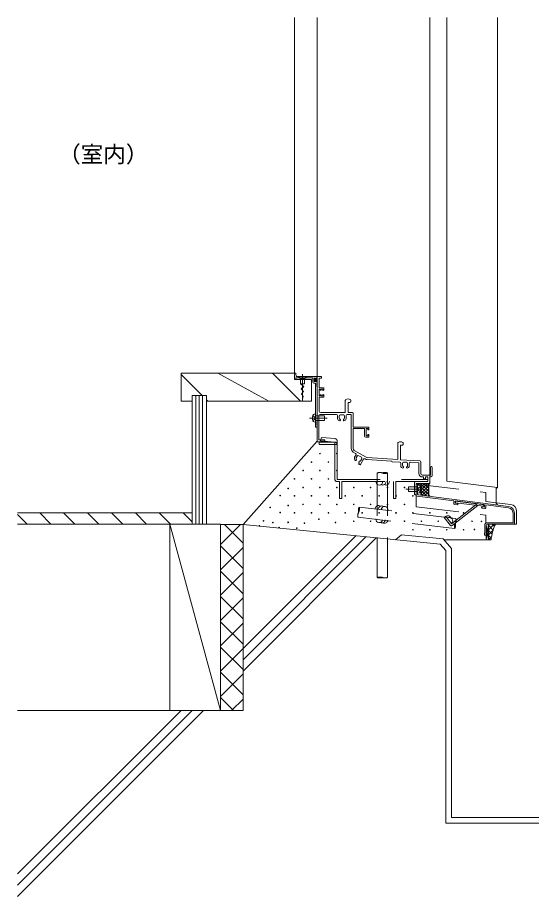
# Model space of a CAD drawing. Units: millimetres, scale not verified. Extents: x -1420 to 1420, y -983 to 983.
# Drawn here: x -458 to -2, y -563 to 217 of the extents above; entities that cross this region are included whole.
import ezdxf
from ezdxf.enums import TextEntityAlignment as Align

# ---------------------------------------------------------------- set-up
doc = ezdxf.new("R2010")
doc.units = ezdxf.units.MM
doc.header["$LTSCALE"] = 3
doc.linetypes.add('USER1', pattern=[50.8, 31.75, -6.35, 6.35, -6.35])
doc.linetypes.add('USER2', pattern=[19.05, 12.7, -6.35])
for name, color, linetype, lineweight in [('0-3_KUTAI', 3, 'Continuous', 18), ('0-4_BOUSUI', 1, 'Continuous', 18), ('0-5_HATCH', 9, 'Continuous', 18), ('0-6_MOJI', 7, 'Continuous', 18), ('0-8_ZATU', 6, 'Continuous', 18)]:
    doc.layers.add(name, color=color, linetype=linetype, lineweight=lineweight)
doc.styles.add('ＭＳ ゴシック', font='')
doc.styles.get('ＭＳ ゴシック').set_extended_font_data('MS Gothic')

msp = doc.modelspace()

# ---------------------------------------------------------------- linework, layer by layer
at = {"layer": '0-3_KUTAI'}
for p, q in [((-257.547, -232.692), (-257.547, -397.692)), ((-82.522, -250.195), (-257.547, -232.692)), ((-79.363, -246.233), (-37.547, -246.233)), ((-82.522, -250.195), (-77.547, -255.692)), ((-77.547, -497.692), (-77.547, -255.692)), ((-257.547, -397.692), (-457.547, -397.692)), ((-77.547, -497.692), (457.453, -497.692))]:
    msp.add_line(p, q, dxfattribs=at)
at = {"layer": '0-4_BOUSUI'}
msp.add_lwpolyline([(457.453, -492.692), (-72.547, -492.692), (-72.547, -253.766), (-80.108, -245.411), (-116.851, -241.737), (-122.324, -246.215)], dxfattribs=at)
at = {"layer": '0-5_HATCH'}
for p, q in [((-277.547, -250.439), (-259.8, -232.692)), ((-257.547, -249.092), (-273.946, -232.692)), ((-39.835, -232.744), (-39.301, -232.209)), ((-39.835, -237.234), (-34.811, -232.209)), ((-35.629, -237.523), (-39.835, -233.317)), ((-34.463, -234.199), (-36.452, -232.209)), ((-39.835, -241.724), (-35.627, -237.516)), ((-36.596, -241.046), (-39.835, -237.807)), ((-257.547, -342.692), (-157.547, -242.692)), ((-257.547, -352.692), (-148.456, -243.601)), ((-257.547, -362.692), (-139.365, -244.51)), ((-37.338, -244.794), (-39.835, -242.297)), ((-39.835, -246.214), (-37.113, -243.492)), ((-257.547, -271.542), (-277.547, -251.542)), ((-277.547, -272.89), (-257.547, -252.89)), ((-257.547, -293.993), (-277.547, -273.993)), ((-277.547, -295.34), (-257.547, -275.34)), ((-257.547, -316.444), (-277.547, -296.444)), ((-277.547, -317.791), (-257.547, -297.791)), ((-257.547, -338.894), (-277.547, -318.894)), ((-277.547, -340.242), (-257.547, -320.242)), ((-257.547, -361.345), (-277.547, -341.345)), ((-277.547, -362.692), (-257.547, -342.692)), ((-257.547, -383.796), (-277.547, -363.796)), ((-277.547, -385.143), (-257.547, -365.143)), ((-266.101, -397.692), (-277.547, -386.246)), ((-267.646, -397.692), (-257.547, -387.594)), ((-457.547, -552.692), (-302.547, -397.692)), ((-457.547, -542.692), (-312.547, -397.692)), ((-457.547, -562.692), (-292.547, -397.692))]:
    msp.add_line(p, q, dxfattribs=at)
at = {"layer": '0-8_ZATU'}
for p, q in [((-211.833, 217.308), (-211.833, -98.209)), ((-191.833, -101.709), (-191.833, 217.308)), ((-91.833, -192.68), (-91.833, 217.308)), ((-76.833, -194.265), (-76.833, 217.308)), ((-31.833, -199.79), (-31.833, 217.308)), ((-211.833, -98.209), (-312.545, -98.209)), ((-312.545, -123.209), (-312.545, -98.209)), ((-293.698, -118.209), (-312.545, -99.363)), ((-234.651, -123.209), (-279.753, -98.209)), ((-206.418, -123.209), (-231.418, -98.209)), ((-211.833, -98.209), (-211.833, -104.009)), ((-211.833, -98.751), (-211.833, -103.509)), ((-210.333, -101.209), (-210.757, -98.662)), ((-191.833, -101.209), (-210.333, -101.209)), ((-191.833, -101.209), (-191.833, -102.209)), ((-188.333, -101.209), (-191.333, -101.209)), ((-211.833, -104.009), (-196.833, -104.009)), ((-210.833, -102.309), (-210.833, -103.509)), ((-195.633, -102.309), (-210.833, -102.309)), ((-196.833, -104.51), (-197.333, -104.009)), ((-196.833, -123.209), (-196.833, -104.009)), ((-195.633, -102.309), (-195.633, -106.209)), ((-193.333, -107.209), (-194.633, -107.209)), ((-194.333, -104.818), (-192.224, -102.709)), ((-192.333, -102.709), (-194.333, -102.709)), ((-194.333, -103.403), (-193.639, -102.709)), ((-194.333, -102.709), (-194.333, -105.709)), ((-191.833, -105.268), (-194.333, -102.768)), ((-192.805, -105.709), (-194.333, -104.182)), ((-194.219, -105.709), (-194.333, -105.596)), ((-191.833, -105.709), (-194.333, -105.709)), ((-193.81, -105.709), (-191.833, -103.732)), ((-193.333, -107.209), (-193.333, -145.709)), ((-191.833, -103.853), (-192.977, -102.709)), ((-192.396, -105.709), (-191.833, -105.146)), ((-192.133, -107.209), (-192.133, -109.709)), ((-191.833, -101.709), (-191.833, -158.709)), ((-191.833, -105.709), (-191.833, -106.909)), ((-188.333, -102.709), (-190.133, -102.709)), ((-190.133, -102.709), (-190.133, -111.209)), ((-187.833, -101.709), (-187.833, -102.209)), ((-191.833, -110.009), (-191.833, -141.409)), ((-186.333, -111.209), (-190.133, -111.209)), ((-190.133, -112.409), (-190.133, -118.509)), ((-189.133, -112.409), (-190.133, -112.409)), ((-189.133, -112.409), (-189.133, -112.909)), ((-186.833, -112.409), (-186.833, -113.609)), ((-186.333, -113.609), (-186.833, -113.609)), ((-185.833, -111.709), (-185.833, -113.109)), ((-312.545, -123.209), (-302.547, -123.209)), ((-302.547, -118.209), (-302.547, -232.203)), ((-302.547, -118.209), (-290.047, -118.209)), ((-299.547, -118.209), (-299.547, -232.203)), ((-296.547, -118.209), (-296.547, -232.203)), ((-293.547, -118.209), (-293.547, -232.203)), ((-290.047, -232.203), (-290.047, -118.209)), ((-288.7, -123.209), (-290.047, -121.863)), ((-196.833, -123.209), (-290.047, -123.209)), ((-189.133, -118.509), (-190.133, -118.509)), ((-190.133, -119.709), (-190.133, -131.709)), ((-186.333, -119.709), (-190.133, -119.709)), ((-189.133, -118.009), (-189.133, -118.509)), ((-188.133, -117.509), (-188.633, -117.509)), ((-188.133, -117.509), (-188.133, -118.509)), ((-186.833, -118.509), (-188.133, -118.509)), ((-186.833, -117.309), (-186.833, -118.509)), ((-186.333, -117.309), (-186.833, -117.309)), ((-185.833, -117.809), (-185.833, -119.209)), ((-166.833, -122.611), (-166.833, -133.209)), ((-164.333, -124.209), (-164.333, -133.209)), ((-162.833, -124.209), (-164.333, -124.209)), ((-161.833, -122.611), (-161.833, -123.209)), ((-194.452, -134.807), (-193.333, -134.709)), ((-193.333, -134.709), (-193.333, -141.709)), ((-190.183, -135.909), (-190.183, -157.559)), ((-174.633, -134.909), (-189.183, -134.909)), ((-166.833, -133.209), (-188.633, -133.209)), ((-173.633, -135.909), (-173.633, -138.509)), ((-172.133, -136.409), (-172.133, -138.309)), ((-168.533, -135.409), (-171.133, -135.409)), ((-171.133, -139.493), (-171.133, -140.009)), ((-168.533, -140.009), (-168.533, -139.493)), ((-167.533, -138.309), (-167.533, -136.409)), ((-166.033, -138.509), (-166.033, -135.909)), ((-161.533, -134.909), (-165.033, -134.909)), ((-160.333, -133.209), (-164.333, -133.209)), ((-161.533, -134.909), (-161.533, -165.061)), ((-159.833, -133.709), (-159.833, -146.209)), ((-194.452, -141.611), (-193.333, -141.709)), ((-192.333, -146.209), (-192.833, -146.209)), ((-192.133, -141.709), (-192.133, -144.209)), ((-191.833, -144.509), (-191.833, -145.709)), ((-146.333, -146.209), (-159.833, -146.209)), ((-159.833, -147.509), (-159.833, -165.061)), ((-149.633, -147.509), (-159.833, -147.509)), ((-149.633, -147.509), (-149.633, -154.209)), ((-146.833, -147.509), (-146.833, -148.709)), ((-145.833, -146.709), (-145.833, -148.209)), ((-146.333, -155.209), (-148.633, -155.209)), ((-146.833, -153.909), (-148.333, -153.909)), ((-146.333, -148.709), (-146.833, -148.709)), ((-146.833, -152.709), (-146.833, -153.909)), ((-146.333, -152.709), (-146.833, -152.709)), ((-145.833, -153.209), (-145.833, -154.709)), ((-191.833, -158.709), (-257.547, -232.692)), ((-185.333, -159.209), (-191.333, -159.209)), ((-185.333, -157.559), (-190.183, -157.559)), ((-184.833, -158.059), (-184.833, -158.709)), ((-120.333, -160.611), (-120.333, -174.928)), ((-117.833, -162.209), (-117.833, -175.084)), ((-116.333, -162.209), (-117.833, -162.209)), ((-115.333, -160.611), (-115.333, -161.209)), ((-159.697, -168.257), (-157.623, -169.467)), ((-158.84, -166.788), (-148.242, -172.97)), ((-157.263, -170.834), (-158.518, -172.986)), ((-152.551, -172.878), (-154.797, -171.568)), ((-156.164, -171.928), (-157.122, -173.569)), ((-156.854, -175.095), (-157.115, -175.541)), ((-154.869, -176.851), (-154.608, -176.405)), ((-154.707, -178.559), (-154.257, -177.787)), ((-154.689, -177.535), (-154.257, -177.787)), ((-154.095, -179.494), (-154.527, -179.242)), ((-153.411, -179.314), (-150.698, -174.664)), ((-153.148, -175.887), (-152.191, -174.245)), ((-149.331, -174.304), (-149.099, -174.439)), ((-147.465, -174.936), (-126.21, -176.264)), ((-147.359, -173.239), (-120.333, -174.928)), ((-125.333, -176.92), (-118.57, -177.343)), ((-117.833, -175.084), (-100.77, -176.151)), ((-117.633, -178.341), (-117.633, -180.509)), ((-116.133, -178.409), (-116.133, -180.309)), ((-112.533, -177.409), (-115.133, -177.409)), ((-111.533, -180.309), (-111.533, -178.409)), ((-110.033, -180.509), (-110.033, -178.34)), ((-108.97, -177.342), (-101.533, -177.807)), ((-101.533, -177.807), (-101.533, -187.209)), ((-99.833, -177.149), (-99.833, -187.209)), ((-115.133, -181.493), (-115.133, -182.009)), ((-112.533, -182.009), (-112.533, -181.493)), ((-91.183, -181.959), (-91.183, -188.709)), ((-89.683, -181.959), (-89.683, -189.209)), ((-93.533, -194.559), (-104.333, -194.559)), ((-91.183, -188.709), (-98.333, -188.709)), ((-97.533, -190.409), (-98.333, -190.409)), ((-97.533, -190.409), (-97.533, -191.559)), ((-96.033, -192.059), (-97.033, -192.059)), ((-95.533, -190.409), (-95.533, -191.559)), ((-93.533, -190.409), (-95.533, -190.409)), ((-93.533, -190.409), (-93.533, -194.559)), ((-91.833, -190.209), (-91.833, -195.709)), ((-90.683, -190.209), (-91.833, -190.209)), ((-31.833, -199.79), (-76.833, -194.265)), ((-105.333, -195.559), (-105.333, -205.709)), ((-103.833, -196.209), (-103.833, -205.709)), ((-92.333, -196.209), (-103.833, -196.209)), ((-103.833, -196.709), (-103.833, -206.486)), ((-103.133, -196.209), (-103.333, -196.209)), ((-102.633, -196.709), (-102.633, -205.769)), ((-102.633, -197.738), (-102.633, -204.738)), ((-101.513, -197.836), (-102.633, -197.738)), ((-99.833, -202.218), (-93.825, -196.209)), ((-99.833, -199.389), (-96.653, -196.209)), ((-99.833, -206.553), (-99.833, -196.209)), ((-99.833, -196.561), (-99.482, -196.209)), ((-92.833, -203.426), (-99.833, -196.426)), ((-99.833, -205.046), (-92.833, -198.046)), ((-92.833, -206.254), (-99.833, -199.254)), ((-94.737, -207.179), (-99.833, -202.083)), ((-98.656, -206.698), (-92.833, -200.874)), ((-92.833, -200.598), (-97.221, -196.209)), ((-92.833, -197.769), (-94.393, -196.209)), ((-91.833, -196.209), (-92.833, -197.209)), ((-31.833, -199.79), (-32.833, -200.79)), ((-32.833, -200.79), (-32.833, -213.903)), ((-104.333, -206.209), (-104.833, -206.209)), ((-70.633, -211.623), (-102.96, -207.478)), ((-101.513, -204.64), (-102.633, -204.738)), ((-22.07, -216.538), (-102.196, -206.265)), ((-97.961, -206.783), (-99.833, -204.911)), ((-96.137, -207.007), (-92.833, -203.703)), ((-93.618, -207.316), (-92.833, -206.531)), ((-70.633, -211.623), (-70.633, -213.969)), ((-67.396, -215.264), (-69.76, -214.961)), ((-43.333, -215.123), (-69.333, -211.789)), ((-69.333, -211.789), (-69.333, -213.806)), ((-67.269, -214.07), (-69.333, -213.806)), ((-66.833, -214.566), (-66.833, -214.768)), ((-45.833, -217.387), (-45.833, -217.588)), ((-43.16, -218.371), (-45.396, -218.084)), ((-43.333, -217.139), (-45.269, -216.891)), ((-43.333, -215.123), (-43.333, -217.139)), ((-42.033, -215.289), (-42.033, -217.379)), ((-22.135, -217.84), (-42.033, -215.289)), ((-32.833, -213.903), (-31.833, -214.903)), ((-20.102, -214.793), (-32.548, -213.265)), ((-457.547, -222.203), (-302.547, -222.203)), ((-449.117, -232.203), (-457.547, -223.772)), ((-427.903, -232.203), (-437.903, -222.203)), ((-406.69, -232.203), (-416.69, -222.203)), ((-385.477, -232.203), (-395.477, -222.203)), ((-364.264, -232.203), (-374.264, -222.203)), ((-343.051, -232.203), (-353.051, -222.203)), ((-321.837, -232.203), (-331.837, -222.203)), ((-302.547, -230.28), (-310.624, -222.203)), ((-18.033, -222.502), (-18.033, -231.009)), ((-16.833, -222.489), (-16.833, -231.709)), ((-14.833, -232.209), (-14.833, -220.748)), ((-277.547, -232.203), (-457.547, -232.203)), ((-322.547, -232.203), (-322.547, -397.692)), ((-277.547, -397.692), (-322.547, -232.203)), ((-277.547, -232.692), (-277.547, -397.692)), ((-257.547, -232.692), (-277.547, -232.692)), ((-257.547, -397.692), (-257.547, -232.692)), ((-43.035, -239.495), (-43.035, -233.009)), ((-39.835, -232.209), (-41.835, -246.233)), ((-41.835, -241.709), (-41.835, -233.209)), ((-39.835, -246.233), (-41.835, -233.209)), ((-18.033, -231.009), (-41.035, -231.009)), ((-17.333, -232.209), (-40.835, -232.209)), ((-39.835, -232.209), (-39.835, -246.233)), ((-14.833, -232.209), (-31.492, -232.209)), ((-43.335, -240.209), (-43.335, -241.709)), ((-41.835, -241.709), (-41.835, -246.233)), ((-42.335, -242.209), (-42.835, -242.209))]:
    msp.add_line(p, q, dxfattribs=at)
at = {"layer": '0-8_ZATU', "linetype": 'USER2'}
for p, q in [((-206.583, -103.209), (-208.333, -101.209)), ((-208.333, -101.209), (-201.333, -101.209)), ((-203.083, -103.209), (-201.333, -101.209)), ((-206.583, -103.209), (-203.083, -103.209)), ((-206.583, -107.876), (-206.583, -103.209)), ((-203.083, -107.876), (-203.083, -103.209)), ((-206.083, -112.276), (-203.883, -114.476)), ((-203.883, -114.476), (-205.783, -116.676)), ((-195.708, -136.209), (-193.993, -137.064)), ((-195.708, -140.209), (-193.993, -139.354)), ((-193.384, -138.209), (-193.993, -137.064)), ((-193.384, -138.209), (-193.993, -139.354)), ((-193.333, -136.209), (-185.333, -136.209)), ((-193.333, -140.209), (-185.333, -140.209)), ((-185.333, -136.209), (-185.333, -140.209)), ((-188.833, -158.459), (-188.07, -155.459)), ((-188.07, -155.459), (-175.877, -156.412)), ((-190.033, -159.459), (-176.033, -159.459)), ((-190.033, -161.459), (-190.033, -159.459)), ((-190.033, -161.459), (-176.033, -161.459)), ((-188.833, -158.459), (-176.033, -159.459)), ((-176.033, -192.559), (-176.033, -159.459)), ((-176.033, -161.459), (-174.033, -161.459)), ((-174.033, -158.406), (-174.033, -192.559)), ((-138.399, -186.891), (-138.399, -279.64)), ((-129.399, -186.891), (-129.399, -279.64)), ((-174.033, -192.559), (-93.533, -192.559)), ((-174.033, -194.559), (-171.933, -194.559)), ((-171.933, -194.559), (-171.933, -209.559)), ((-169.933, -194.559), (-123.933, -194.559)), ((-169.933, -194.559), (-169.933, -209.559)), ((-123.933, -194.559), (-123.933, -209.559)), ((-121.933, -194.559), (-121.933, -209.559)), ((-93.533, -194.559), (-121.933, -194.559)), ((-93.533, -192.559), (-93.533, -194.559)), ((-102.633, -199.238), (-110.633, -199.238)), ((-110.633, -199.238), (-110.633, -203.238)), ((-103.833, -196.675), (-42.033, -204.263)), ((-103.833, -216.825), (-103.833, -196.709)), ((-102.581, -201.238), (-101.973, -200.093)), ((-102.581, -201.238), (-101.973, -202.383)), ((-100.258, -199.238), (-101.973, -200.093)), ((-100.258, -203.238), (-101.973, -202.383)), ((-171.933, -209.559), (-169.933, -209.559)), ((-123.933, -209.559), (-121.933, -209.559)), ((-102.633, -203.238), (-110.633, -203.238)), ((-42.033, -212.1), (-42.033, -204.263)), ((-68.739, -227.295), (-154.443, -217.171)), ((-103.833, -216.825), (-42.033, -224.413)), ((-72.545, -231.918), (-49.643, -214.025)), ((-72.033, -233.548), (-49.18, -215.694)), ((-44.023, -214.716), (-69.333, -211.608)), ((-69.031, -213.257), (-68.836, -211.669)), ((-44.218, -216.304), (-69.031, -213.257)), ((-44.023, -214.716), (-44.218, -216.304)), ((-32.548, -213.265), (-42.033, -212.1)), ((-69.795, -236.233), (-155.499, -226.109)), ((-78.977, -226.284), (-77.717, -225.299)), ((-72.545, -231.918), (-77.717, -225.299)), ((-42.033, -224.413), (-42.033, -231.277)), ((-73.436, -233.376), (-78.977, -226.284))]:
    msp.add_line(p, q, dxfattribs=at)
at = {"layer": '0-8_ZATU', "linetype": 'USER1'}
for p, q in [((-204.833, -99.15), (-204.833, -123.335)), ((-198.433, -138.209), (-182.833, -138.209)), ((-97.533, -201.238), (-113.133, -201.238))]:
    msp.add_line(p, q, dxfattribs=at)
at = {"layer": '0-8_ZATU', "linetype": 'USER2'}
for points in [[(-203.083, -107.876), (-206.583, -107.876), (-203.583, -110.076), (-206.083, -112.276)], [(-205.783, -116.676), (-204.183, -118.876), (-204.833, -121.209)]]:
    msp.add_lwpolyline(points, dxfattribs=at)
at = {"layer": '0-8_ZATU'}
for points in [[(-186.833, -112.409), (-188.133, -112.409), (-188.133, -113.409), (-188.633, -113.409)], [(-146.833, -147.509), (-148.333, -147.509), (-148.333, -153.909)], [(-92.833, -197.209), (-92.833, -206.536), (-91.833, -207.536)]]:
    msp.add_lwpolyline(points, dxfattribs=at)
for centre in [(-189.333, -169.709), (-174.333, -169.709), (-196.833, -177.209), (-196.833, -177.209), (-181.833, -177.209), (-204.333, -184.709), (-204.333, -184.709), (-189.333, -184.709), (-189.333, -184.709), (-174.333, -184.709), (-211.833, -192.209), (-211.833, -192.209), (-196.833, -192.209), (-196.833, -192.209), (-181.833, -192.209), (-217.501, -200.675), (-217.501, -200.675), (-204.333, -199.709), (-204.333, -199.709), (-189.333, -199.709), (-174.333, -199.709), (-159.333, -199.709), (-144.333, -199.709), (-129.333, -199.709), (-114.333, -199.709), (-224.648, -206.983), (-224.648, -206.983), (-211.833, -207.209), (-211.833, -207.209), (-196.833, -207.209), (-196.833, -207.209), (-181.833, -207.209), (-166.833, -207.209), (-151.833, -207.209), (-136.833, -207.209), (-121.833, -207.209), (-106.833, -207.209), (-233.443, -217.42), (-233.443, -217.42), (-217.501, -215.675), (-217.501, -215.675), (-204.333, -214.709), (-204.333, -214.709), (-189.333, -214.709), (-189.333, -214.709), (-174.333, -214.709), (-159.333, -214.709), (-144.333, -214.709), (-129.333, -214.709), (-114.333, -214.709), (-224.648, -221.983), (-224.648, -221.983), (-211.833, -222.209), (-211.833, -222.209), (-196.833, -222.209), (-196.833, -222.209), (-181.833, -222.209), (-181.833, -222.209), (-166.833, -222.209), (-151.833, -222.209), (-136.833, -222.209), (-121.833, -222.209), (-106.833, -222.209), (-91.833, -222.209), (-76.833, -222.209), (-61.833, -222.209), (-243.036, -233.777), (-243.036, -233.777), (-239.333, -229.473), (-239.333, -229.473), (-231.044, -230.957), (-231.044, -230.957), (-217.501, -230.675), (-217.501, -230.675), (-203.11, -231.38), (-203.11, -231.38), (-190.272, -227.996), (-190.272, -227.996), (-175.6, -230.816), (-175.6, -230.816), (-159.333, -229.709), (-144.333, -229.709), (-129.333, -229.709), (-114.333, -229.709), (-99.333, -229.709), (-84.333, -229.709), (-69.333, -229.709), (-54.333, -229.709), (-46.092, -229.851), (-46.092, -229.851), (-225.542, -235.328), (-225.542, -235.328), (-209.882, -235.892), (-209.882, -235.892), (-106.833, -237.209), (-91.833, -237.209), (-76.833, -237.209), (-61.833, -237.209), (-52.269, -237.074), (-52.269, -237.074)]:
    msp.add_circle(centre, 0.3, dxfattribs=at)
for centre, radius, start, end in [((-211.291, -98.751), 0.541, 9.46232, 180), ((-191.333, -101.709), 0.5, 90, 180), ((-188.333, -101.709), 0.5, 0, 90), ((-211.333, -103.509), 0.5, 180, 0), ((-194.633, -106.209), 1, 180, 270), ((-192.333, -102.209), 0.5, 270, 0), ((-192.133, -106.909), 0.3, 270, 0), ((-188.333, -102.209), 0.5, 270, 0), ((-192.133, -110.009), 0.3, 0, 90), ((-188.633, -112.909), 0.5, 180, 270), ((-186.333, -111.709), 0.5, 0, 90), ((-186.333, -113.109), 0.5, 270, 0), ((-188.633, -118.009), 0.5, 90, 180), ((-186.333, -117.809), 0.5, 0, 90), ((-186.333, -119.209), 0.5, 270, 0), ((-165.833, -122.611), 1, 120.00073, 180), ((-164.333, -125.209), 4, 59.99999, 120.00001), ((-162.833, -123.209), 1, 270, 0), ((-162.833, -122.611), 1, 0, 59.99927), ((-188.633, -131.709), 1.5, 180, 270), ((-186.933, -138.209), 9, 164.11939, 195.881), ((-194.339, -136.102), 1.3, 95.00428, 164.11932), ((-189.183, -135.909), 1, 90, 180), ((-174.633, -135.909), 1, 0, 90), ((-171.633, -138.509), 2, 180, 270), ((-171.133, -136.409), 1, 90, 180), ((-171.133, -138.309), 1, 180, 260.40392), ((-171.633, -140.009), 0.5, 270, 0), ((-171.333, -139.493), 0.2, 0, 80.41522), ((-168.533, -136.409), 1, 0, 90), ((-168.333, -139.493), 0.2, 99.61303, 180), ((-168.033, -140.009), 0.5, 180, 270), ((-168.533, -138.309), 1, 279.59043, 0), ((-168.033, -138.509), 2, 270, 0), ((-165.033, -135.909), 1, 90, 180), ((-160.333, -133.709), 0.5, 0, 90), ((-194.339, -140.316), 1.3, 195.88026, 265.0001), ((-192.833, -145.709), 0.5, 180, 270), ((-192.333, -145.709), 0.5, 270, 0), ((-192.133, -141.409), 0.3, 270, 0), ((-192.133, -144.509), 0.3, 0, 90), ((-146.333, -146.709), 0.5, 0, 90), ((-148.633, -154.209), 1, 180, 270), ((-146.333, -148.209), 0.5, 270, 0), ((-146.333, -153.209), 0.5, 0, 90), ((-146.333, -154.709), 0.5, 270, 359.99771), ((-191.333, -158.709), 0.5, 180, 270), ((-185.333, -158.059), 0.5, 0, 90), ((-185.333, -158.709), 0.5, 270, 359.99885), ((-119.333, -160.611), 1, 119.99987, 180), ((-117.833, -163.209), 4, 59.99994, 120.00129), ((-116.333, -161.209), 1, 269.99427, 359.99943), ((-116.333, -160.611), 1, 0, 59.99985), ((-157.833, -165.061), 3.7, 180, 239.74255), ((-157.833, -165.061), 2, 180, 239.74209), ((-158.127, -170.33), 1, 329.74422, 59.74216), ((-155.301, -172.431), 1, 59.74711, 149.74422), ((-156.791, -173.993), 2, 149.74422, 239.74202), ((-157.546, -175.289), 0.5, 239.74769, 329.73779), ((-156.258, -174.073), 1, 149.74422, 230.14711), ((-157.027, -174.994), 0.2, 329.72912, 50.17242), ((-154.437, -177.103), 0.5, 149.73201, 239.74191), ((-154.275, -178.811), 0.5, 149.73779, 239.73779), ((-154.436, -176.506), 0.2, 69.32659, 149.74356), ((-154.012, -175.383), 1, 249.34135, 329.74274), ((-153.843, -179.062), 0.5, 239.74769, 329.74769), ((-153.055, -173.742), 1, 329.74323, 59.74216), ((-149.835, -175.167), 1, 59.73985, 149.7448), ((-147.235, -171.243), 3.7, 239.74347, 266.42367), ((-147.235, -171.243), 2, 239.74364, 266.42358), ((-126.272, -177.262), 1, 20.00073, 86.42796), ((-118.633, -178.341), 1, 0, 86.42259), ((-115.133, -178.409), 1, 90, 180), ((-112.533, -178.409), 1, 0, 90), ((-109.033, -178.34), 1, 86.42259, 180), ((-100.833, -177.149), 1, 0, 86.42259), ((-115.633, -180.509), 2, 180, 270), ((-115.133, -180.309), 1, 180, 260.40957), ((-115.633, -182.009), 0.5, 270, 0), ((-115.333, -181.493), 0.2, 0, 80.38697), ((-112.333, -181.493), 0.2, 99.58478, 180), ((-112.033, -182.009), 0.5, 180, 270), ((-112.533, -180.309), 1, 279.59608, 0), ((-112.033, -180.509), 2, 270, 0), ((-90.433, -181.959), 0.75, 0, 180), ((-136.575, -194.559), 3, 180, 0), ((-133.654, -194.559), 3, 240.86831, 0), ((-130.734, -194.559), 3, 240.86831, 0), ((-104.333, -195.559), 1, 90, 180), ((-98.333, -187.209), 3.2, 180, 270), ((-98.333, -187.209), 1.5, 180, 270), ((-97.033, -191.559), 0.5, 180, 270), ((-96.033, -191.559), 0.5, 270, 0), ((-90.683, -189.209), 1, 270, 0), ((-103.333, -196.709), 0.5, 90, 180), ((-103.133, -196.709), 0.5, 0, 90), ((-101.627, -199.131), 1.3, 15.88068, 84.99572), ((-109.033, -201.238), 9, 344.1191, 15.88078), ((-92.333, -195.709), 0.5, 270, 0), ((-104.833, -205.709), 0.5, 180, 270), ((-104.333, -205.709), 0.5, 270, 0), ((-102.833, -206.486), 1, 180.00057, 262.69786), ((-102.133, -205.769), 0.5, 180.00229, 262.70357), ((-101.627, -203.345), 1.3, 274.9999, 344.11974), ((-137.373, -218.833), 3, 55.89508, 173.26306), ((-134.634, -219.157), 3, 55.89508, 173.26306), ((-131.894, -219.481), 3, 353.26306, 173.26306), ((-69.633, -213.969), 1, 180.00057, 262.69788), ((-67.333, -214.768), 0.5, 262.6922, 359.99656), ((-67.333, -214.566), 0.5, 359.99771, 82.70342), ((-45.333, -217.387), 0.5, 82.70328, 180.00229), ((-45.333, -217.588), 0.5, 180.00229, 262.69249), ((-43.033, -217.379), 1, 262.69227, 359.99885), ((-22.733, -222.502), 4.7, 359.99878, 82.69384), ((-22.833, -222.489), 6, 0, 82.6941), ((-20.833, -220.748), 6, 0, 83.00004), ((-75.762, -227.8), 3, 18.16085, 128), ((-136.645, -227.982), 3, 173.26306, 353.26306), ((-134.347, -228.253), 3, 240.58007, 353.26306), ((-132.049, -228.525), 3, 240.58007, 353.26306), ((-74.509, -229.405), 3, 308, 128), ((-41.035, -233.009), 2, 90, 180), ((-40.835, -233.209), 1, 90, 180), ((13.59, -252.925), 51.573, 156.3165, 172.54451), ((-17.333, -231.709), 0.5, 270, 0), ((-44.035, -239.495), 1, 314.44046, 0.00346), ((-42.835, -241.709), 0.5, 180, 270), ((-42.335, -241.709), 0.5, 270, 0)]:
    msp.add_arc(centre, radius, start, end, dxfattribs=at)
at = {"layer": '0-8_ZATU', "linetype": 'USER2'}
for centre, radius, start, end in [((-176.033, -161.459), 2, 0, 90), ((-176.033, -158.406), 2, 0, 85.53284), ((-136.149, -192.454), 6, 67.97569, 112.02431), ((-131.649, -192.454), 6, 67.97569, 112.02431), ((-131.649, -181.329), 6, 247.97569, 292.02431), ((-174.033, -192.559), 2, 180, 270), ((-149.184, -220.058), 6, 151.23874, 195.28737), ((-160.231, -218.753), 6, 331.23874, 15.28737), ((-149.711, -224.527), 6, 151.23874, 195.28737), ((-72.648, -232.76), 1, 218, 308), ((-64.008, -234.651), 6, 151.23874, 195.28737), ((-75.055, -233.346), 6, 331.23874, 15.28737), ((-74.527, -228.877), 6, 331.23874, 15.28737), ((-136.149, -285.202), 6, 67.97569, 112.02431), ((-136.149, -274.078), 6, 247.97569, 292.02431), ((-131.649, -274.078), 6, 247.97569, 292.02431)]:
    msp.add_arc(centre, radius, start, end, dxfattribs=at)

# ---------------------------------------------------------------- texts
at = {"layer": '0-6_MOJI', "style": 'ＭＳ ゴシック'}
msp.add_text('（室内）', height=14.66, dxfattribs=at).set_placement((-421.539, 84.297), align=Align.BOTTOM_LEFT)

doc.saveas('drawing.dxf')
